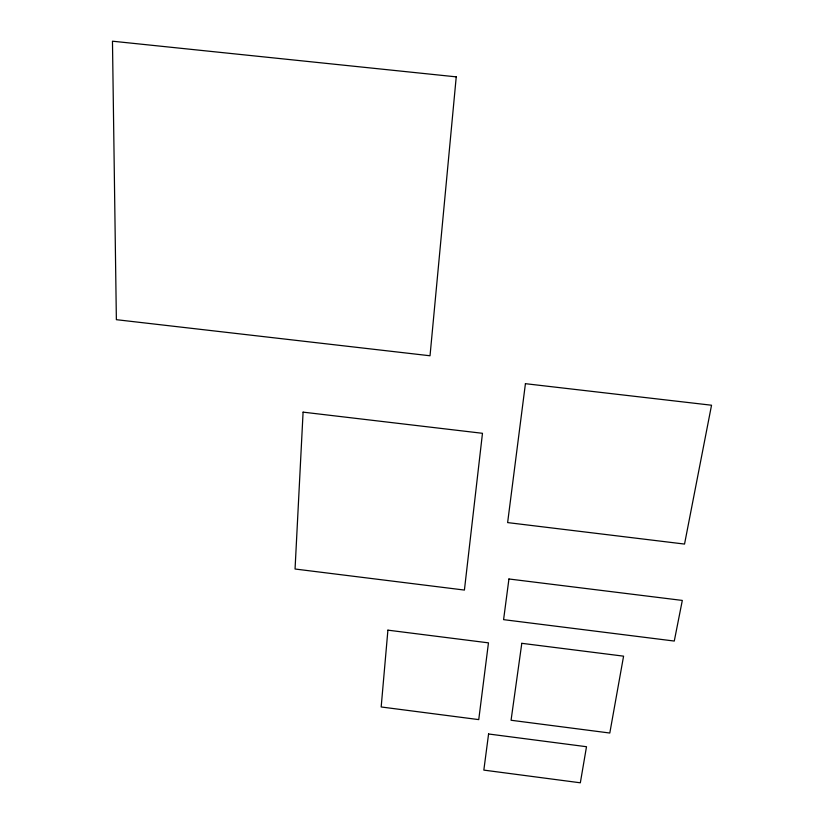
<?xml version="1.0" encoding="UTF-8"?>
<svg xmlns="http://www.w3.org/2000/svg" width="824" height="824" viewBox="0 0 824 824"><rect width="100%" height="100%" fill="white"/><g stroke="black" fill="none" stroke-linecap="round" stroke-linejoin="round"><path stroke-width="1.24" d="M303.088 412.144L295.054 569.013L464.417 590.066L482.473 433.3L303.088 412.144M387.908 630.154L381.172 706.971L478.744 719.61L488.467 642.854L387.908 630.154M456.238 76.859L430.025 355.772L116.369 319.681L112.466 41.2L456.238 76.859M525.424 383.685L507.625 522.591L684.538 544.067L711.534 405.223L525.424 383.685M488.581 733.988L483.832 770.11L580.333 782.8L586.503 746.719L488.581 733.988M508.933 578.984L503.588 619.648L674.279 641.051L682.313 600.428L508.933 578.984M521.798 643.317L511.065 720.258L609.801 733.03L623.583 656.161L521.798 643.317"/></g></svg>
